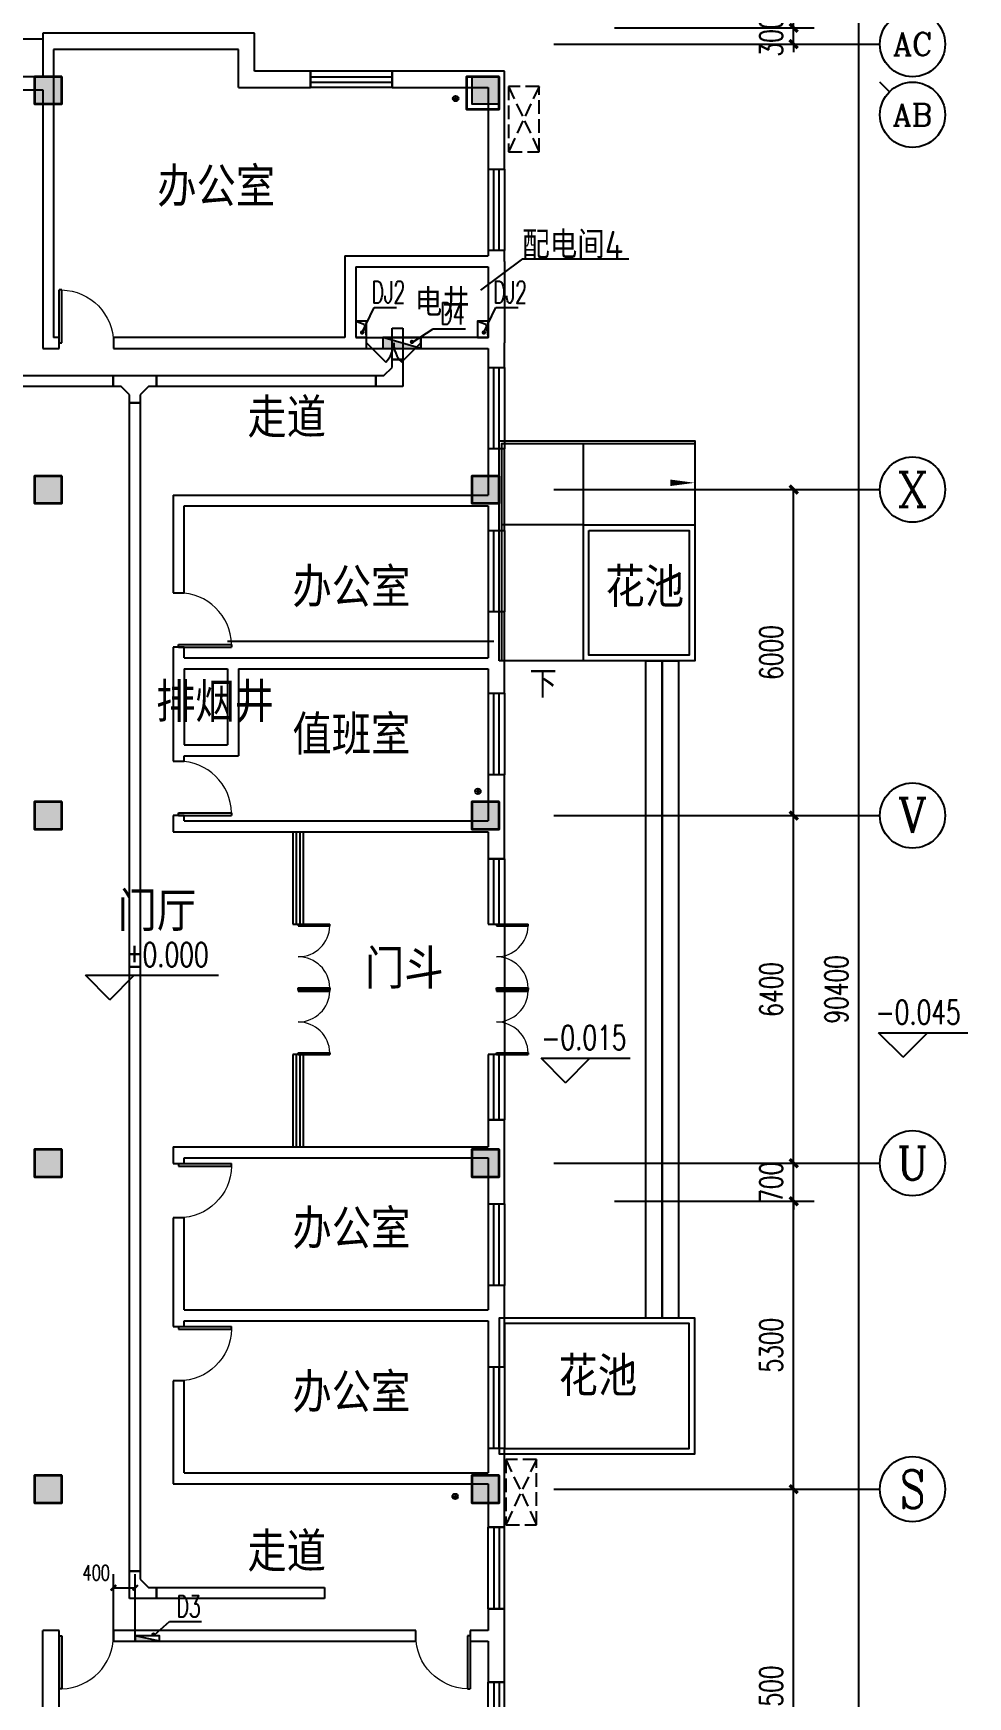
# Model space of a CAD drawing. Extents: x 0 to 302064749, y -59725395 to 1524223.
# Drawn here: x 218375726 to 220095781, y -6120391 to -3058307 of the extents above; entities that cross this region are included whole.
import ezdxf
from ezdxf.enums import TextEntityAlignment as Align

# ---------------------------------------------------------------- set-up
doc = ezdxf.new("R2010")
doc.units = 0
doc.header["$LTSCALE"] = 1000
doc.linetypes.add('DASH', pattern=[0.35, 0.25, -0.1])
for name, color, linetype in [('0-底图', 7, 'Continuous'), ('AXIS', 3, 'Continuous'), ('AXIS_TEXT', 7, 'Continuous'), ('CABLETRAY', 4, 'Continuous'), ('COLU', 7, 'Continuous'), ('COLU_HATCH', 251, 'Continuous'), ('CURTWALL', 4, 'Continuous'), ('DIM_ELEV', 3, 'Continuous'), ('DIM_SYMB', 3, 'Continuous'), ('DOOR_FIRE', 4, 'Continuous'), ('PUB_TEXT', 7, 'Continuous'), ('STAIR', 2, 'Continuous'), ('TEXT', 7, 'Continuous'), ('WALL', 2, 'Continuous'), ('WINDOW', 4, 'Continuous'), ('排水', 153, 'Continuous'), ('电洞建筑', 20, 'Continuous'), ('电洞结构', 31, 'Continuous'), ('看线', 30, 'Continuous'), ('空调外机', 211, 'Continuous')]:
    doc.layers.add(name, color=color, linetype=linetype)
doc.layers.add('砼柱', color=2, linetype='Continuous', lineweight=35)
doc.styles.add('_TCH_AXIS', font='COMPLEX', dxfattribs={"bigfont": 'GBCBIG'})
doc.styles.add('_TCH_DIM', font='SIMPLEX', dxfattribs={"width": 0.8, "height": 5, "bigfont": 'HZTXT'})
doc.styles.add('_TEL_DIM', font='simplex.shx', dxfattribs={"width": 0.8, "height": 3.5, "bigfont": 'gbcbig.shx'})
doc.styles.add('A_DIM_T3', font='simplex.shx', dxfattribs={"width": 0.7, "bigfont": 'gbcbig.shx'})
doc.styles.add('COMPLEX', font='COMPLEX')
doc.styles.get("Standard").update_dxf_attribs({"font": 'geniso.shx', "bigfont": 'hztxt.shx'})
doc.dimstyles.new('_TCH_ARCH&&100', dxfattribs={"dimtxt": 280, "dimasz": 100, "dimexe": 250, "dimexo": 300, "dimgap": 135, "dimtad": 1, "dimdec": 0, "dimzin": 0, "dimdsep": 46, "dimtxsty": 'A_DIM_T3', "dimblk": 'ARCHTICK', "dimcen": 0.09, "dimclrt": 7, "dimazin": 2, "dimtfac": 1, "dimtdec": 0, "dimtix": 1, "dimtmove": 2, "dimatfit": 3, "dimfxl": 150, "dimtolj": 1, "dimtzin": 0, "dimarcsym": 0})
doc.dimstyles.new('_TCH_ARCH&&150', dxfattribs={"dimtxt": 420, "dimasz": 150, "dimexe": 375, "dimexo": 450, "dimgap": 202.5, "dimtad": 1, "dimdec": 0, "dimzin": 0, "dimdsep": 46, "dimtxsty": 'A_DIM_T3', "dimblk": 'ARCHTICK', "dimcen": 0.09, "dimclrt": 7, "dimazin": 2, "dimtfac": 1, "dimtdec": 0, "dimtix": 1, "dimtmove": 2, "dimatfit": 3, "dimfxl": 150, "dimtolj": 1, "dimtzin": 0, "dimarcsym": 0})

# ---------------------------------------------------------------- blocks, each defined once
blk = doc.blocks.new('ng')
at = {"layer": '排水'}
for p, q in [((345991, 781358), (346091, 781358)), ((346041, 781408), (346041, 781308))]:
    blk.add_line(p, q, dxfattribs=at)
blk.add_circle((346041, 781358), 50, dxfattribs=at)
blk = doc.blocks.new('1111')
at = {"layer": 'COLU_HATCH'}
h = blk.add_hatch(color=256, dxfattribs=at)
h.dxf.hatch_style = 1
h.paths.add_polyline_path([(1201342, 1087691), (1201342, 1088191), (1200842, 1088191), (1200842, 1087691)])
h = blk.add_hatch(color=256, dxfattribs=at)
h.dxf.hatch_style = 1
h.paths.add_polyline_path([(1209392, 1087691), (1209392, 1088191), (1208892, 1088191), (1208892, 1087691)])
h = blk.add_hatch(color=256, dxfattribs=at)
h.dxf.hatch_style = 1
h.paths.add_polyline_path([(1201342, 1080341), (1201342, 1080841), (1200842, 1080841), (1200842, 1080341)])
h = blk.add_hatch(color=256, dxfattribs=at)
h.dxf.hatch_style = 1
h.paths.add_polyline_path([(1209392, 1080341), (1209392, 1080841), (1208892, 1080841), (1208892, 1080341)])
h = blk.add_hatch(color=256, dxfattribs=at)
h.dxf.hatch_style = 1
h.paths.add_polyline_path([(1201342, 1074341), (1201342, 1074841), (1200842, 1074841), (1200842, 1074341)])
h = blk.add_hatch(color=256, dxfattribs=at)
h.dxf.hatch_style = 1
h.paths.add_polyline_path([(1209392, 1074341), (1209392, 1074841), (1208892, 1074841), (1208892, 1074341)])
h = blk.add_hatch(color=256, dxfattribs=at)
h.dxf.hatch_style = 1
h.paths.add_polyline_path([(1201342, 1067941), (1201342, 1068441), (1200842, 1068441), (1200842, 1067941)])
h = blk.add_hatch(color=256, dxfattribs=at)
h.dxf.hatch_style = 1
h.paths.add_polyline_path([(1209392, 1067941), (1209392, 1068441), (1208892, 1068441), (1208892, 1067941)])
h = blk.add_hatch(color=256, dxfattribs=at)
h.dxf.hatch_style = 1
h.paths.add_polyline_path([(1201342, 1061941), (1201342, 1062441), (1200842, 1062441), (1200842, 1061941)])
h = blk.add_hatch(color=256, dxfattribs=at)
h.dxf.hatch_style = 1
h.paths.add_polyline_path([(1209392, 1061941), (1209392, 1062441), (1208892, 1062441), (1208892, 1061941)])
at = {"layer": 'COLU'}
for points in [[(1201342, 1087691), (1201342, 1088191), (1200842, 1088191), (1200842, 1087691)], [(1209392, 1087691), (1209392, 1088191), (1208892, 1088191), (1208892, 1087691)], [(1201342, 1080341), (1201342, 1080841), (1200842, 1080841), (1200842, 1080341)], [(1209392, 1080341), (1209392, 1080841), (1208892, 1080841), (1208892, 1080341)], [(1201342, 1074341), (1201342, 1074841), (1200842, 1074841), (1200842, 1074341)], [(1209392, 1074341), (1209392, 1074841), (1208892, 1074841), (1208892, 1074341)], [(1201342, 1067941), (1201342, 1068441), (1200842, 1068441), (1200842, 1067941)], [(1209392, 1067941), (1209392, 1068441), (1208892, 1068441), (1208892, 1067941)], [(1201342, 1061941), (1201342, 1062441), (1200842, 1062441), (1200842, 1061941)], [(1209392, 1061941), (1209392, 1062441), (1208892, 1062441), (1208892, 1061941)]]:
    blk.add_lwpolyline(points, close=True, dxfattribs=at)
blk = doc.blocks.new('rtyu')
at = {"layer": '砼柱', "lineweight": 35}
for points in [[(2923458, 703840), (2922958, 703840), (2922958, 703340), (2923458, 703340)], [(2923458, 703840), (2922958, 703840), (2922958, 703340), (2923458, 703340)], [(2931508, 703840), (2930908, 703840), (2930908, 703240), (2931508, 703240)], [(2931508, 703840), (2930908, 703840), (2930908, 703240), (2931508, 703240)], [(2923458, 696490), (2922958, 696490), (2922958, 695990), (2923458, 695990)], [(2923458, 696490), (2922958, 696490), (2922958, 695990), (2923458, 695990)], [(2931508, 696490), (2931008, 696490), (2931008, 695990), (2931508, 695990)], [(2931508, 696490), (2931008, 696490), (2931008, 695990), (2931508, 695990)], [(2923458, 690490), (2922958, 690490), (2922958, 689990), (2923458, 689990)], [(2923458, 690490), (2922958, 690490), (2922958, 689990), (2923458, 689990)], [(2931508, 690490), (2931008, 690490), (2931008, 689990), (2931508, 689990)], [(2931508, 690490), (2931008, 690490), (2931008, 689990), (2931508, 689990)], [(2923458, 684090), (2922958, 684090), (2922958, 683590), (2923458, 683590)], [(2923458, 684090), (2922958, 684090), (2922958, 683590), (2923458, 683590)], [(2931508, 684090), (2931008, 684090), (2931008, 683590), (2931508, 683590)], [(2931508, 684090), (2931008, 684090), (2931008, 683590), (2931508, 683590)], [(2923458, 678090), (2922958, 678090), (2922958, 677590), (2923458, 677590)], [(2923458, 678090), (2922958, 678090), (2922958, 677590), (2923458, 677590)], [(2931508, 678090), (2931008, 678090), (2931008, 677590), (2931508, 677590)], [(2931508, 678090), (2931008, 678090), (2931008, 677590), (2931508, 677590)]]:
    blk.add_lwpolyline(points, close=True, dxfattribs=at)
blk = doc.blocks.new('A$C6D717843')
at = {"layer": 'TEXT'}
blk.add_blockref('rtyu', (-2821208, -641940), dxfattribs=at)
blk = doc.blocks.new('_ArchTick')
at = {"color": 0, "linetype": 'ByBlock', "const_width": 0.4}
blk.add_lwpolyline([(-0.5, -0.5), (0.5, 0.5)], dxfattribs=at)
blk = doc.blocks.new('*D1036')
at = {"layer": 'AXIS', "color": 0, "lineweight": -2, "transparency": 16777216}
for p, q in [((1176154, -26150), (1179829, -26150)), ((1179454, -33650), (1179454, -26150)), ((1176154, -33650), (1179829, -33650))]:
    blk.add_line(p, q, dxfattribs=at)
at = {"layer": 'Defpoints', "color": 0, "transparency": 16777216}
for p in [(1175704, -26150), (1179454, -26150), (1175704, -33650)]:
    blk.add_point(p, dxfattribs=at)
at = {"layer": 'AXIS', "color": 0, "lineweight": -2, "transparency": 16777216, "xscale": 150, "yscale": 150, "zscale": 150}
for p, rotation in [((1179454, -26150), 90), ((1179454, -33650), 270)]:
    blk.add_blockref('_ArchTick', p, dxfattribs=dict(at, rotation=rotation))
at = {"layer": 'AXIS', "color": 7, "transparency": 16777216, "insert": (1179041, -29900), "char_height": 420, "attachment_point": 5, "rotation": 90, "style": 'A_DIM_T3'}
blk.add_mtext('\\A1;7500', dxfattribs=at)
blk = doc.blocks.new('*D1037')
at = {"layer": 'AXIS', "color": 0, "lineweight": -2, "transparency": 16777216}
for p, q in [((1176154, -20850), (1179829, -20850)), ((1179454, -26150), (1179454, -20850)), ((1176154, -26150), (1179829, -26150))]:
    blk.add_line(p, q, dxfattribs=at)
at = {"layer": 'Defpoints', "color": 0, "transparency": 16777216}
for p in [(1175704, -20850), (1179454, -20850), (1175704, -26150)]:
    blk.add_point(p, dxfattribs=at)
at = {"layer": 'AXIS', "color": 0, "lineweight": -2, "transparency": 16777216, "xscale": 150, "yscale": 150, "zscale": 150}
for p, rotation in [((1179454, -20850), 90), ((1179454, -26150), 270)]:
    blk.add_blockref('_ArchTick', p, dxfattribs=dict(at, rotation=rotation))
at = {"layer": 'AXIS', "color": 7, "transparency": 16777216, "insert": (1179041, -23500), "char_height": 420, "attachment_point": 5, "rotation": 90, "style": 'A_DIM_T3'}
blk.add_mtext('\\A1;5300', dxfattribs=at)
blk = doc.blocks.new('*D1038')
at = {"layer": 'AXIS', "color": 0, "lineweight": -2, "transparency": 16777216}
for p, q in [((1176154, -20150), (1179829, -20150)), ((1179454, -20150), (1179454, -20000)), ((1179454, -20850), (1179454, -20150)), ((1176154, -20850), (1179829, -20850)), ((1179454, -20850), (1179454, -21000))]:
    blk.add_line(p, q, dxfattribs=at)
at = {"layer": 'Defpoints', "color": 0, "transparency": 16777216}
for p in [(1175704, -20150), (1179454, -20150), (1175704, -20850)]:
    blk.add_point(p, dxfattribs=at)
at = {"layer": 'AXIS', "color": 0, "lineweight": -2, "transparency": 16777216, "xscale": 150, "yscale": 150, "zscale": 150}
for p, rotation in [((1179454, -20150), 270), ((1179454, -20850), 90)]:
    blk.add_blockref('_ArchTick', p, dxfattribs=dict(at, rotation=rotation))
at = {"layer": 'AXIS', "color": 7, "transparency": 16777216, "insert": (1179041, -20500), "char_height": 420, "attachment_point": 5, "rotation": 90, "style": 'A_DIM_T3'}
blk.add_mtext('\\A1;700', dxfattribs=at)
blk = doc.blocks.new('*D1039')
at = {"layer": 'AXIS', "color": 0, "lineweight": -2, "transparency": 16777216}
for p, q in [((1176154, -13750), (1179829, -13750)), ((1179454, -20150), (1179454, -13750)), ((1176154, -20150), (1179829, -20150))]:
    blk.add_line(p, q, dxfattribs=at)
at = {"layer": 'Defpoints', "color": 0, "transparency": 16777216}
for p in [(1175704, -13750), (1179454, -13750), (1175704, -20150)]:
    blk.add_point(p, dxfattribs=at)
at = {"layer": 'AXIS', "color": 0, "lineweight": -2, "transparency": 16777216, "xscale": 150, "yscale": 150, "zscale": 150}
for p, rotation in [((1179454, -13750), 90), ((1179454, -20150), 270)]:
    blk.add_blockref('_ArchTick', p, dxfattribs=dict(at, rotation=rotation))
at = {"layer": 'AXIS', "color": 7, "transparency": 16777216, "insert": (1179041, -16950), "char_height": 420, "attachment_point": 5, "rotation": 90, "style": 'A_DIM_T3'}
blk.add_mtext('\\A1;6400', dxfattribs=at)
blk = doc.blocks.new('*D1040')
at = {"layer": 'AXIS', "color": 0, "lineweight": -2, "transparency": 16777216}
for p, q in [((1176154, -7750), (1179829, -7750)), ((1179454, -13750), (1179454, -7750)), ((1176154, -13750), (1179829, -13750))]:
    blk.add_line(p, q, dxfattribs=at)
at = {"layer": 'Defpoints', "color": 0, "transparency": 16777216}
for p in [(1175704, -7750), (1179454, -7750), (1175704, -13750)]:
    blk.add_point(p, dxfattribs=at)
at = {"layer": 'AXIS', "color": 0, "lineweight": -2, "transparency": 16777216, "xscale": 150, "yscale": 150, "zscale": 150}
for p, rotation in [((1179454, -7750), 90), ((1179454, -13750), 270)]:
    blk.add_blockref('_ArchTick', p, dxfattribs=dict(at, rotation=rotation))
at = {"layer": 'AXIS', "color": 7, "transparency": 16777216, "insert": (1179041, -10750), "char_height": 420, "attachment_point": 5, "rotation": 90, "style": 'A_DIM_T3'}
blk.add_mtext('\\A1;6000', dxfattribs=at)
blk = doc.blocks.new('*D1041')
at = {"layer": 'AXIS', "color": 0, "lineweight": -2, "transparency": 16777216}
for p, q in [((1176154, 750), (1179829, 750)), ((1179454, 750), (1179454, 900)), ((1179454, 450), (1179454, 750)), ((1176154, 450), (1179829, 450)), ((1179454, 450), (1179454, 300))]:
    blk.add_line(p, q, dxfattribs=at)
at = {"layer": 'Defpoints', "color": 0, "transparency": 16777216}
for p in [(1175704, 750), (1179454, 750), (1175704, 450)]:
    blk.add_point(p, dxfattribs=at)
at = {"layer": 'AXIS', "color": 0, "lineweight": -2, "transparency": 16777216, "xscale": 150, "yscale": 150, "zscale": 150}
for p, rotation in [((1179454, 750), 270), ((1179454, 450), 90)]:
    blk.add_blockref('_ArchTick', p, dxfattribs=dict(at, rotation=rotation))
at = {"layer": 'AXIS', "color": 7, "transparency": 16777216, "insert": (1179041, 600), "char_height": 420, "attachment_point": 5, "rotation": 90, "style": 'A_DIM_T3'}
blk.add_mtext('\\A1;300', dxfattribs=at)
blk = doc.blocks.new('*D1042')
at = {"layer": 'AXIS', "color": 0, "lineweight": -2, "transparency": 16777216}
for p, q in [((1176154, 5550), (1179829, 5550)), ((1179454, 750), (1179454, 5550)), ((1176154, 750), (1179829, 750))]:
    blk.add_line(p, q, dxfattribs=at)
at = {"layer": 'Defpoints', "color": 0, "transparency": 16777216}
for p in [(1175704, 5550), (1179454, 5550), (1175704, 750)]:
    blk.add_point(p, dxfattribs=at)
at = {"layer": 'AXIS', "color": 0, "lineweight": -2, "transparency": 16777216, "xscale": 150, "yscale": 150, "zscale": 150}
for p, rotation in [((1179454, 5550), 90), ((1179454, 750), 270)]:
    blk.add_blockref('_ArchTick', p, dxfattribs=dict(at, rotation=rotation))
at = {"layer": 'AXIS', "color": 7, "transparency": 16777216, "insert": (1179041, 3150), "char_height": 420, "attachment_point": 5, "rotation": 90, "style": 'A_DIM_T3'}
blk.add_mtext('\\A1;4800', dxfattribs=at)
blk = doc.blocks.new('*D1049')
at = {"layer": 'AXIS', "color": 0, "lineweight": -2, "transparency": 16777216}
for p, q in [((1176154, 28250), (1181029, 28250)), ((1180654, -62150), (1180654, 28250)), ((1176154, -62150), (1181029, -62150))]:
    blk.add_line(p, q, dxfattribs=at)
at = {"layer": 'Defpoints', "color": 0, "transparency": 16777216}
for p in [(1175704, 28250), (1180654, 28250), (1175704, -62150)]:
    blk.add_point(p, dxfattribs=at)
at = {"layer": 'AXIS', "color": 0, "lineweight": -2, "transparency": 16777216, "xscale": 150, "yscale": 150, "zscale": 150}
for p, rotation in [((1180654, 28250), 90), ((1180654, -62150), 270)]:
    blk.add_blockref('_ArchTick', p, dxfattribs=dict(at, rotation=rotation))
at = {"layer": 'AXIS', "color": 7, "transparency": 16777216, "insert": (1180241, -16950), "char_height": 420, "attachment_point": 5, "rotation": 90, "style": 'A_DIM_T3'}
blk.add_mtext('\\A1;90400', dxfattribs=at)
blk = doc.blocks.new('$WINLIB2D$00000001')
at = {"color": 0}
for points in [[(-0.5, 0.5), (-0.5, -0.5)], [(-0.5, 0.5), (0.5, 0.5)], [(0.5, -0.5), (0.5, 0.5)], [(0.5, 0.167), (-0.5, 0.167)], [(0.5, -0.167), (-0.5, -0.167)], [(-0.5, -0.5), (0.5, -0.5)]]:
    blk.add_lwpolyline(points, dxfattribs=at)
blk = doc.blocks.new('$DorLib2D$00000001')
for p, q in [((0.45, 0.975), (0.5, 0.975)), ((0.45, 0), (0.45, 0.975)), ((0.5, 0), (0.5, 0.975)), ((0.5, 0), (0.45, 0))]:
    blk.add_line(p, q)
at = {"lineweight": 13}
blk.add_arc((0.475, 0), 0.975, 91.4693, 180, dxfattribs=at)
blk = doc.blocks.new('$DorLib2D$00000002')
for p, q in [((-0.5, 0), (-0.5, 0.4875)), ((-0.475, 0.4875), (-0.5, 0.4875)), ((-0.475, 0), (-0.475, 0.4875)), ((0.475, 0), (0.475, 0.4875)), ((0.475, 0.4875), (0.5, 0.4875)), ((0.5, 0), (0.5, 0.4875)), ((-0.5, 0), (-0.475, 0)), ((0.5, 0), (0.475, 0))]:
    blk.add_line(p, q)
at = {"lineweight": 13}
for centre, start, end in [((-0.4875, 0), 0, 88.53072), ((0.4875, 0), 91.46928, 180)]:
    blk.add_arc(centre, 0.4875, start, end, dxfattribs=at)
blk = doc.blocks.new('_AXISO')
blk.add_circle((0, 0), 0.5)
at = {"layer": 'AXIS_TEXT', "style": 'COMPLEX', "width": 1.041667}
blk.add_attdef('A', text='', height=0.56, dxfattribs=at).set_placement((-0.25, -0.28), (0.25, -0.28), align=Align.FIT)
blk = doc.blocks.new('$DorLib2D$00000116')
at = {"color": 0}
for p, q in [((-0.5, 0), (-0.146, 0.354)), ((0.5, 0), (0.146, 0.354))]:
    blk.add_line(p, q, dxfattribs=at)
for centre, start, end in [((-0.5, 0), 0, 45), ((0.5, 0), 135, 180)]:
    blk.add_arc(centre, 0.5, start, end, dxfattribs=at)
blk = doc.blocks.new('*D1110')
at = {"layer": 'Defpoints', "color": 0, "transparency": 16777216}
for p in [(2164730, -58746), (2164330, -60032), (2164730, -60032)]:
    blk.add_point(p, dxfattribs=at)
at = {"layer": '电洞建筑', "color": 0, "lineweight": -2, "transparency": 16777216}
for p, q in [((2164330, -59732), (2164330, -58496)), ((2164330, -58746), (2164730, -58746)), ((2164730, -59732), (2164730, -58496))]:
    blk.add_line(p, q, dxfattribs=at)
at = {"layer": '电洞建筑', "color": 0, "lineweight": -2, "transparency": 16777216, "xscale": 100, "yscale": 100, "zscale": 100, "rotation": 180}
blk.add_blockref('_ArchTick', (2164330, -58746), dxfattribs=at)
at = {"layer": '电洞建筑', "color": 0, "lineweight": -2, "transparency": 16777216, "xscale": 100, "yscale": 100, "zscale": 100}
blk.add_blockref('_ArchTick', (2164730, -58746), dxfattribs=at)
at = {"layer": '电洞建筑', "color": 7, "transparency": 16777216, "insert": (2164014, -58471), "char_height": 280, "attachment_point": 5, "style": 'A_DIM_T3'}
blk.add_mtext('\\A1;400', dxfattribs=at)
blk = doc.blocks.new('gfhjghj')
blk.add_line((1173932.7, -10544.2), (1169032.7, -10544.2))
at = {"layer": '0-底图'}
for q in [(1173688.6, -4076.9), (1176422.3, -3502.6)]:
    blk.add_line((1174464.4, -3502.6), q, dxfattribs=at)
at = {"layer": 'AXIS'}
for p, q in [((1175042.5, 450.1), (1181042.5, 450.1)), ((1181218.2, -425.7), (1181042.5, -249.9)), ((1175042.5, -7749.9), (1181042.5, -7749.9)), ((1175042.5, -13749.9), (1181042.5, -13749.9)), ((1175042.5, -20149.9), (1181042.5, -20149.9)), ((1175042.5, -26149.9), (1181042.5, -26149.9))]:
    blk.add_line(p, q, dxfattribs=at)
at = {"layer": 'CURTWALL'}
for p, q in [((1170232.7, -14049.9), (1170232.7, -15749.9)), ((1170299.4, -14049.9), (1170299.4, -15749.9)), ((1170366.1, -14049.9), (1170366.1, -15749.9)), ((1170432.7, -15749.9), (1170432.7, -14049.9)), ((1170232.7, -15749.9), (1170432.7, -15749.9)), ((1170432.7, -18149.9), (1170232.7, -18149.9)), ((1170232.7, -18149.9), (1170232.7, -19849.9)), ((1170299.4, -18149.9), (1170299.4, -19849.9)), ((1170366.1, -18149.9), (1170366.1, -19849.9)), ((1170432.7, -19849.9), (1170432.7, -18149.9))]:
    blk.add_line(p, q, dxfattribs=at)
at = {"layer": 'DIM_ELEV'}
for p, q in [((1166867, -17141.3), (1166417, -16691.3)), ((1166417, -16691.3), (1168868, -16691.3)), ((1166867, -17141.3), (1167317, -16691.3)), ((1181468.1, -18200.8), (1181018.1, -17750.8)), ((1181018.1, -17750.8), (1182658.3, -17750.8)), ((1181468.1, -18200.8), (1181918.1, -17750.8)), ((1175254.8, -18668.5), (1174804.8, -18218.5)), ((1174804.8, -18218.5), (1176444.9, -18218.5)), ((1175254.8, -18668.5), (1175704.8, -18218.5))]:
    blk.add_line(p, q, dxfattribs=at)
at = {"layer": 'DIM_SYMB'}
blk.add_lwpolyline([(1174732.6, -10899.9, 0, 0, 0), (1174732.6, -7624.9, 0, 0, 0), (1177632.7, -7624.9, 0, 120, 0), (1177182.7, -7624.9, 0, 0, 0)], format="xyseb", dxfattribs=at)
at = {"layer": 'DOOR_FIRE'}
for p, q in [((1171592.7, -4949.9), (1172592.7, -4949.9)), ((1171592.7, -5149.9), (1172592.7, -5149.9))]:
    blk.add_line(p, q, dxfattribs=at)
at = {"layer": 'STAIR'}
blk.add_line((1177632.7, -10899.9), (1174032.7, -10899.9), dxfattribs=at)
for points in [[(1174032.7, -10899.9), (1174032.7, -6849.9), (1177632.7, -6849.9), (1177632.7, -8399.9)], [(1174082.7, -10899.9), (1174082.7, -6899.9), (1177632.7, -6899.9)], [(1175582.7, -8399.9), (1175582.7, -6899.9)], [(1175582.7, -8399.9), (1174082.7, -8399.9)], [(1175582.7, -10899.9), (1175582.7, -8399.9), (1177632.7, -8399.9), (1177632.7, -10899.9)], [(1174032.7, -22999.9), (1174032.7, -25499.9), (1177632.7, -25499.9), (1177632.7, -22999.9)]]:
    blk.add_lwpolyline(points, dxfattribs=at)
for points in [[(1175582.7, -8399.9), (1177632.7, -8399.9), (1177632.7, -10899.9), (1175582.7, -10899.9)], [(1175682.7, -8499.9), (1177532.7, -8499.9), (1177532.7, -10799.9), (1175682.7, -10799.9)], [(1176732.7, -10899.9), (1177032.7, -10899.9), (1177032.7, -22999.9), (1176732.7, -22999.9)], [(1177032.7, -10899.9), (1177332.7, -10899.9), (1177332.7, -22999.9), (1177032.7, -22999.9)], [(1174032.7, -25499.9), (1177632.7, -25499.9), (1177632.7, -22999.9), (1174032.7, -22999.9)], [(1174132.7, -25399.9), (1177532.7, -25399.9), (1177532.7, -23099.9), (1174132.7, -23099.9)]]:
    blk.add_lwpolyline(points, close=True, dxfattribs=at)
at = {"layer": 'WALL'}
for p, q in [((1169532.7, 650.1), (1165632.7, 650.1)), ((1165632.7, 650.1), (1165632.7, -149.9)), ((1169532.7, -49.9), (1169532.7, 650.1)), ((1169232.7, 350.1), (1165832.7, 350.1)), ((1165832.7, 350.1), (1165832.7, -249.9)), ((1169232.7, -349.9), (1169232.7, 350.1)), ((1165632.7, -149.9), (1164682.5, -149.9)), ((1165832.7, -249.9), (1165832.7, -4949.9)), ((1170562.7, -49.9), (1169532.7, -49.9)), ((1170562.7, -349.9), (1170562.7, -49.9)), ((1174132.7, -49.9), (1172062.7, -49.9)), ((1172062.7, -49.9), (1172062.7, -349.9)), ((1174132.7, -1850.4), (1174132.7, -49.9)), ((1164682.5, -389.9), (1165632.7, -389.9)), ((1165632.7, -389.9), (1165632.7, -5149.9)), ((1169232.7, -349.9), (1170562.7, -349.9)), ((1172062.7, -349.9), (1173832.7, -349.9)), ((1173832.7, -349.9), (1173832.7, -1850.4)), ((1173832.7, -1850.4), (1174132.7, -1850.4)), ((1174132.7, -3350.4), (1173832.7, -3350.4)), ((1173832.7, -3350.4), (1173832.7, -3449.9)), ((1174132.7, -3549.9), (1174132.7, -3350.4)), ((1171192.7, -3449.9), (1171192.7, -4949.9)), ((1171192.7, -3449.9), (1173832.7, -3449.9)), ((1171392.7, -3649.9), (1171392.7, -4949.9)), ((1171392.7, -3649.9), (1173832.7, -3649.9)), ((1173832.7, -3649.9), (1173832.7, -4949.9)), ((1174132.7, -3549.9), (1174132.7, -5049.9)), ((1165632.7, -5149.9), (1165932.7, -5149.9)), ((1165932.7, -4949.9), (1165832.7, -4949.9)), ((1165932.7, -5149.9), (1165932.7, -4949.9)), ((1171192.7, -4949.9), (1166932.7, -4949.9)), ((1166932.7, -4949.9), (1166932.7, -5149.9)), ((1166932.7, -5149.9), (1171292.7, -5149.9)), ((1171292.7, -5149.9), (1171592.7, -5149.9)), ((1171592.7, -4949.9), (1171392.7, -4949.9)), ((1171592.7, -5149.9), (1171592.7, -4949.9)), ((1173832.7, -4949.9), (1172592.7, -4949.9)), ((1172592.7, -4949.9), (1172592.7, -5149.9)), ((1172592.7, -5149.9), (1173832.7, -5149.9)), ((1173832.7, -5149.9), (1173832.7, -5500.4)), ((1174132.7, -5500.4), (1174132.7, -5049.9)), ((1173832.7, -5500.4), (1174132.7, -5500.4)), ((1174132.7, -7000.4), (1173832.7, -7000.4)), ((1173832.7, -7000.4), (1173832.7, -7849.9)), ((1174132.7, -7949.9), (1174132.7, -7000.4)), ((1168032.7, -7849.9), (1173832.7, -7849.9)), ((1168032.7, -7849.9), (1168032.7, -9649.9)), ((1174132.7, -8499.9), (1174132.7, -7949.9)), ((1168232.7, -8049.9), (1173832.7, -8049.9)), ((1168232.7, -9649.9), (1168232.7, -8049.9)), ((1173832.7, -8049.9), (1173832.7, -8499.9)), ((1173832.7, -8499.9), (1174132.7, -8499.9)), ((1168032.7, -9649.9), (1168232.7, -9649.9)), ((1174132.7, -9999.9), (1173832.7, -9999.9)), ((1173832.7, -9999.9), (1173832.7, -10849.9)), ((1174132.7, -10949.9), (1174132.7, -9999.9)), ((1168232.7, -10649.9), (1168032.7, -10649.9)), ((1168032.7, -10649.9), (1168032.7, -10949.9)), ((1168232.7, -10849.9), (1168232.7, -10649.9)), ((1168032.7, -10949.9), (1168032.7, -12549.9)), ((1168232.7, -10849.9), (1169132.7, -10849.9)), ((1169132.7, -10849.9), (1173832.7, -10849.9)), ((1174132.7, -11499.9), (1174132.7, -10949.9)), ((1168232.7, -11049.9), (1169032.7, -11049.9)), ((1168232.7, -11049.9), (1168232.7, -12449.9)), ((1169032.7, -11049.9), (1169032.7, -12449.9)), ((1169232.7, -11049.9), (1169232.7, -12649.9)), ((1169232.7, -11049.9), (1173832.7, -11049.9)), ((1173832.7, -11049.9), (1173832.7, -11499.9)), ((1173832.7, -11499.9), (1174132.7, -11499.9)), ((1168032.7, -12549.9), (1168032.7, -12749.9)), ((1168232.7, -12449.9), (1169032.7, -12449.9)), ((1168032.7, -12749.9), (1168232.7, -12749.9)), ((1168232.7, -12649.9), (1169232.7, -12649.9)), ((1168232.7, -12749.9), (1168232.7, -12649.9)), ((1174132.7, -12999.9), (1173832.7, -12999.9)), ((1173832.7, -12999.9), (1173832.7, -13849.9)), ((1174132.7, -13949.9), (1174132.7, -12999.9)), ((1168232.7, -13749.9), (1168032.7, -13749.9)), ((1168032.7, -13749.9), (1168032.7, -14049.9)), ((1168232.7, -13849.9), (1168232.7, -13749.9)), ((1168032.7, -14049.9), (1170332.7, -14049.9)), ((1168232.7, -13849.9), (1170332.7, -13849.9)), ((1170332.7, -13849.9), (1173832.7, -13849.9)), ((1170332.7, -14049.9), (1173832.7, -14049.9)), ((1173832.7, -14049.9), (1173832.7, -14549.9)), ((1174132.7, -14549.9), (1174132.7, -13949.9)), ((1173832.7, -14549.9), (1174132.7, -14549.9)), ((1174132.7, -19349.9), (1173832.7, -19349.9)), ((1173832.7, -19349.9), (1173832.7, -19849.9)), ((1174132.7, -19949.9), (1174132.7, -19349.9)), ((1168032.7, -19849.9), (1170332.7, -19849.9)), ((1168032.7, -19849.9), (1168032.7, -20156.9)), ((1170332.7, -19849.9), (1173832.7, -19849.9)), ((1168032.7, -20156.9), (1168232.7, -20156.9)), ((1168232.7, -20049.9), (1170332.7, -20049.9)), ((1168232.7, -20156.9), (1168232.7, -20049.9)), ((1170332.7, -20049.9), (1173832.7, -20049.9)), ((1173832.7, -20049.9), (1173832.7, -20899.9)), ((1174132.7, -20899.9), (1174132.7, -19949.9)), ((1173832.7, -20899.9), (1174132.7, -20899.9)), ((1168232.7, -21156.9), (1168032.7, -21156.9)), ((1168032.7, -21156.9), (1168032.7, -22949.9)), ((1168232.7, -22849.9), (1168232.7, -21156.9)), ((1174132.7, -22399.9), (1173832.7, -22399.9)), ((1173832.7, -22399.9), (1173832.7, -22849.9)), ((1174132.7, -22949.9), (1174132.7, -22399.9)), ((1168032.7, -22949.9), (1168032.7, -23156.9)), ((1168232.7, -22849.9), (1173832.7, -22849.9)), ((1174132.7, -23899.9), (1174132.7, -22949.9)), ((1168032.7, -23156.9), (1168232.7, -23156.9)), ((1168232.7, -23049.9), (1173832.7, -23049.9)), ((1168232.7, -23156.9), (1168232.7, -23049.9)), ((1173832.7, -23049.9), (1173832.7, -23899.9)), ((1168232.7, -24156.9), (1168032.7, -24156.9)), ((1168032.7, -24156.9), (1168032.7, -26049.9)), ((1168232.7, -25849.9), (1168232.7, -24156.9)), ((1173832.7, -23899.9), (1174132.7, -23899.9)), ((1174132.7, -25399.9), (1173832.7, -25399.9)), ((1173832.7, -25399.9), (1173832.7, -25849.9)), ((1174132.7, -25949.9), (1174132.7, -25399.9)), ((1168232.7, -25849.9), (1173832.7, -25849.9)), ((1174132.7, -26849.9), (1174132.7, -25949.9)), ((1168032.7, -26049.9), (1173832.7, -26049.9)), ((1173832.7, -26049.9), (1173832.7, -26849.9)), ((1173832.7, -26849.9), (1174132.7, -26849.9)), ((1174132.7, -28349.9), (1173832.7, -28349.9)), ((1173832.7, -28349.9), (1173832.7, -28749.9)), ((1174132.7, -28849.9), (1174132.7, -28349.9)), ((1165932.7, -28749.9), (1165632.7, -28749.9)), ((1165632.7, -33449.9), (1165632.7, -28749.9)), ((1165932.7, -28949.9), (1165932.7, -28749.9)), ((1172498.4, -28749.9), (1166932.7, -28749.9)), ((1166932.7, -28749.9), (1166932.7, -28949.9)), ((1172498.4, -28949.9), (1172498.4, -28749.9)), ((1173832.7, -28749.9), (1173498.4, -28749.9)), ((1173498.4, -28749.9), (1173498.4, -28949.9)), ((1165932.7, -33649.9), (1165932.7, -28949.9)), ((1166932.7, -28949.9), (1172498.4, -28949.9)), ((1173498.4, -28949.9), (1173832.7, -28949.9)), ((1173832.7, -28949.9), (1173832.7, -29699.9)), ((1174132.7, -29699.9), (1174132.7, -28849.9)), ((1173832.7, -29699.9), (1174132.7, -29699.9))]:
    blk.add_line(p, q, dxfattribs=at)
at = {"layer": 'WINDOW'}
for p, q in [((1174132.7, -15749.9), (1174132.7, -16949.9)), ((1174132.7, -16949.9), (1174132.7, -18149.9))]:
    blk.add_line(p, q, dxfattribs=at)
at = {"layer": '看线'}
blk.add_line((1162232.7, 550.1), (1165632.7, 550.1), dxfattribs=at)
at = {"layer": '空调外机', "linetype": 'DASH'}
for p, q in [((1174205.4, -330.6), (1174767.9, -1530.6)), ((1174767.9, -330.6), (1174205.4, -1530.6)), ((1174156.8, -25604.4), (1174719.3, -26804.4)), ((1174719.3, -25604.4), (1174156.8, -26804.4))]:
    blk.add_line(p, q, dxfattribs=at)
for points in [[(1174205.4, -330.6), (1174205.4, -1530.6), (1174767.9, -1530.6), (1174767.9, -330.6)], [(1174156.8, -25604.4), (1174156.8, -26804.4), (1174719.3, -26804.4), (1174719.3, -25604.4)]]:
    blk.add_lwpolyline(points, close=True, dxfattribs=at)
for name, p in [('A$C6D717843', (1063732.7, -62049.9)), ('1111', (-35359.3, -1088341))]:
    blk.add_blockref(name, p)
at = {"layer": 'AXIS'}
ref = blk.add_blockref('_AXISO', (1181642.5, 450.1), dxfattribs=dict(at, xscale=1200, yscale=1200, zscale=1200))
ref.add_attrib('A', 'AC', dxfattribs={"layer": 'AXIS_TEXT', "height": 423.25, "style": '_TCH_AXIS'}).set_placement((1181279.7, 238.4), (1182005.3, 238.4), align=Align.FIT)
ref = blk.add_blockref('_AXISO', (1181642.5, -849.9), dxfattribs=dict(at, xscale=1200, yscale=1200, zscale=1200))
ref.add_attrib('A', 'AB', dxfattribs={"layer": 'AXIS_TEXT', "height": 406.3, "style": '_TCH_AXIS'}).set_placement((1181274.9, -1053.1), (1182010.1, -1053.1), align=Align.FIT)
ref = blk.add_blockref('_AXISO', (1181642.5, -7749.9), dxfattribs=dict(at, xscale=1200, yscale=1200, zscale=1200))
ref.add_attrib('A', 'X', dxfattribs={"layer": 'AXIS_TEXT', "height": 637.8, "style": '_TCH_AXIS'}).set_placement((1181369.2, -8068.8), (1181915.8, -8068.8), align=Align.FIT)
ref = blk.add_blockref('_AXISO', (1181642.5, -13749.9), dxfattribs=dict(at, xscale=1200, yscale=1200, zscale=1200))
ref.add_attrib('A', 'V', dxfattribs={"layer": 'AXIS_TEXT', "height": 637.8, "style": '_TCH_AXIS'}).set_placement((1181369.2, -14068.8), (1181915.8, -14068.8), align=Align.FIT)
ref = blk.add_blockref('_AXISO', (1181642.5, -20149.9), dxfattribs=dict(at, xscale=1200, yscale=1200, zscale=1200))
ref.add_attrib('A', 'U', dxfattribs={"layer": 'AXIS_TEXT', "height": 608.3, "style": '_TCH_AXIS'}).set_placement((1181352.8, -20454.1), (1181932.1, -20454.1), align=Align.FIT)
ref = blk.add_blockref('_AXISO', (1181642.5, -26149.9), dxfattribs=dict(at, xscale=1200, yscale=1200, zscale=1200))
ref.add_attrib('A', 'S', dxfattribs={"layer": 'AXIS_TEXT', "height": 698.9, "style": '_TCH_AXIS'}).set_placement((1181409.5, -26499.4), (1181875.5, -26499.4), align=Align.FIT)
at = {"layer": 'DOOR_FIRE', "xscale": 1000, "yscale": 1000, "zscale": 200, "rotation": 179.9999999778067}
blk.add_blockref('$DorLib2D$00000116', (1172092.7, -5049.9), dxfattribs=at)
at = {"layer": 'WINDOW'}
for name, p, xscale, yscale, zscale, rotation in [('$WINLIB2D$00000001', (1171312.7, -199.9), 1500, 300, 300, 180), ('$WINLIB2D$00000001', (1173982.7, -2600.4), -1500, 300, 300, 90), ('$DorLib2D$00000001', (1166432.7, -5049.9), -1000, 1000, 200, 359.9999999785332), ('$WINLIB2D$00000001', (1173982.7, -6250.4), -1500, 300, 300, 90), ('$WINLIB2D$00000001', (1173982.7, -9249.9), -1500, 300, 300, 90), ('$DorLib2D$00000001', (1168132.7, -10149.9), 1000, 1000, 200, 270), ('$WINLIB2D$00000001', (1173982.7, -12249.9), -1500, 300, 300, 90), ('$DorLib2D$00000001', (1168132.7, -13249.9), 1000, 1000, 200, 270), ('$WINLIB2D$00000001', (1173982.7, -15149.9), 1200, 300, 300, 270), ('$DorLib2D$00000002', (1170332.7, -16349.9), 1200, 1200, 200, 270), ('$DorLib2D$00000002', (1173982.7, -16349.9), 1200, 1200, 300, 270), ('$DorLib2D$00000002', (1170332.7, -17549.9), 1200, 1200, 200, 270), ('$DorLib2D$00000002', (1173982.7, -17549.9), 1200, 1200, 300, 270), ('$WINLIB2D$00000001', (1173982.7, -18749.9), 1200, 300, 300, 270), ('$DorLib2D$00000001', (1168132.7, -20656.9), -1000, 1000, 200, 270), ('$WINLIB2D$00000001', (1173982.7, -21649.9), -1500, 300, 300, 90), ('$DorLib2D$00000001', (1168132.7, -23656.9), -1000, 1000, 200, 270), ('$WINLIB2D$00000001', (1173982.7, -24649.9), -1500, 300, 300, 90), ('$WINLIB2D$00000001', (1173982.7, -27599.9), 1500, 300, 300, 90), ('$DorLib2D$00000001', (1166432.7, -28849.9), 1000, 1000, 200, 180.0000000217006), ('$DorLib2D$00000001', (1172998.4, -28849.9), -1000, 1000, 200, 180.0000000217006), ('$WINLIB2D$00000001', (1173982.7, -30449.9), 1500, 300, 300, 90)]:
    blk.add_blockref(name, p, dxfattribs=dict(at, xscale=xscale, yscale=yscale, zscale=zscale, rotation=rotation))
at = {"layer": '排水'}
for p in [(827191.3, -781909.8), (827601.2, -794661.5), (827182.4, -807642.3)]:
    blk.add_blockref('ng', p, dxfattribs=at)
at = {"layer": 'PUB_TEXT'}
for s, height, p in [('办公室', 723.4, (1167739.5, -2539.6)), ('配电间4', 506.38, (1174458.2, -3496.7)), ('电井', 506.38, (1172478.8, -4559.9)), ('走道', 723.4, (1169398.8, -6792.9)), ('办公室', 723.4, (1170228.9, -9913.9)), ('花池', 723.4, (1175989.8, -9914.7)), ('排烟井', 723.4, (1167718.3, -12027.8)), ('值班室', 723.4, (1170228.9, -12627.8)), ('门厅', 723.4, (1167009.5, -15876.7)), ('门斗', 723.4, (1171563.2, -16936.1)), ('办公室', 723.4, (1170228.9, -21723.3)), ('花池', 723.4, (1175126.6, -24435.2)), ('办公室', 723.4, (1170228.9, -24736)), ('走道', 723.4, (1169398.8, -27667.5))]:
    blk.add_text(s, height=height, dxfattribs=at).set_placement(p)
at = {"layer": 'PUB_TEXT', "style": '_TCH_DIM'}
blk.add_text('下', height=506.4, dxfattribs=at).set_placement((1174590.2, -11582.4))
at = {"layer": 'PUB_TEXT', "style": '_TCH_DIM', "width": 0.705882}
for s, p in [('%%P0.000', (1167173, -16533.8)), ('-0.045', (1180963.3, -17593.3)), ('-0.015', (1174809.9, -18061))]:
    blk.add_text(s, height=446.25, dxfattribs=at).set_placement(p)
at = {"layer": 'AXIS'}
for p1, p2, distance, picture, middle in [((1175703.7, -62149.9), (1175703.7, 28250.1), -4950, '*D1049', (1180241.2, -16949.9)), ((1175703.7, 750.1), (1175703.7, 5550.1), -3750, '*D1042', (1179041.2, 3150.1)), ((1175703.7, 450.1), (1175703.7, 750.1), -3750, '*D1041', (1179041.2, 600.1)), ((1175703.7, -13749.9), (1175703.7, -7749.9), -3750, '*D1040', (1179041.2, -10749.9)), ((1175703.7, -20149.9), (1175703.7, -13749.9), -3750, '*D1039', (1179041.2, -16949.9)), ((1175703.7, -20849.9), (1175703.7, -20149.9), -3750, '*D1038', (1179041.2, -20499.9)), ((1175703.7, -26149.9), (1175703.7, -20849.9), -3750, '*D1037', (1179041.2, -23499.9)), ((1175703.7, -33649.9), (1175703.7, -26149.9), -3750, '*D1036', (1179041.2, -29899.9))]:
    dim = blk.add_aligned_dim(p1=p1, p2=p2, distance=distance, dimstyle='_TCH_ARCH&&150', dxfattribs=at)
    dim.commit()
    dim.dimension.update_dxf_attribs({"geometry": picture, "text_midpoint": middle})
blk = doc.blocks.new('1#教学楼-电提建筑结构')
at = {"layer": '电洞建筑', "ltscale": 2000}
h = blk.add_hatch(color=256, dxfattribs=at)
h.dxf.hatch_style = 1
h.paths.add_polyline_path([(2169989.5, -35931.9), (2169289.5, -35731.4), (2169289.5, -35931.9)])
h = blk.add_hatch(color=256, dxfattribs=at)
h.dxf.hatch_style = 1
h.paths.add_polyline_path([(2165179.5, -59731.9), (2164729.6, -59631.9), (2164729.5, -59731.9)])
at = {"layer": 'CABLETRAY'}
for p, q in [((2169459.3, -35562.8), (2169659.3, -35562.8)), ((2169459.3, -36134.6), (2169459.3, -35562.8)), ((2169659.3, -35562.8), (2169659.3, -36134.6)), ((2155118.4, -36434.6), (2164324.3, -36434.6)), ((2164324.3, -36434.6), (2164324.3, -36634.6)), ((2164324.3, -36434.6), (2165124.3, -36434.6)), ((2164324.3, -36634.6), (2164324.3, -36434.6)), ((2165124.3, -36434.6), (2165124.3, -36634.6)), ((2165124.3, -36634.6), (2165124.3, -36434.6)), ((2165124.3, -36434.6), (2169159.3, -36434.6)), ((2169159.3, -36434.6), (2169159.3, -36634.6)), ((2169159.3, -36634.6), (2169159.3, -36434.6)), ((2169159.3, -36434.6), (2169309.3, -36434.6)), ((2169309.3, -36434.6), (2169459.3, -36284.6)), ((2169659.3, -36134.6), (2169459.3, -36134.6)), ((2169459.3, -36284.6), (2169459.3, -36134.6)), ((2169459.3, -36134.6), (2169659.3, -36134.6)), ((2169659.3, -36134.6), (2169659.3, -36634.6)), ((2164324.3, -36634.6), (2155118.4, -36634.6)), ((2164474.3, -36634.6), (2164324.3, -36634.6)), ((2164624.3, -36784.6), (2164474.3, -36634.6)), ((2164974.3, -36634.6), (2164824.3, -36784.6)), ((2165124.3, -36634.6), (2164974.3, -36634.6)), ((2169159.3, -36634.6), (2165124.3, -36634.6)), ((2169659.3, -36634.6), (2169159.3, -36634.6)), ((2164624.3, -36934.6), (2164624.3, -36784.6)), ((2164624.3, -58441.6), (2164624.3, -36934.6)), ((2164624.3, -36934.6), (2164824.3, -36934.6)), ((2164824.3, -36934.6), (2164624.3, -36934.6)), ((2164824.3, -36784.6), (2164824.3, -36934.6)), ((2164824.3, -36934.6), (2164824.3, -58441.6)), ((2164824.3, -58441.6), (2164624.3, -58441.6)), ((2164624.3, -58941.6), (2164624.3, -58441.6)), ((2164624.3, -58441.6), (2164824.3, -58441.6)), ((2164824.3, -58441.6), (2164824.3, -58591.6)), ((2164824.3, -58591.6), (2164974.3, -58741.6)), ((2164974.3, -58741.6), (2165124.3, -58741.6)), ((2165124.3, -58941.6), (2165124.3, -58741.6)), ((2165124.3, -58741.6), (2168217.4, -58741.6)), ((2165124.3, -58741.6), (2165124.3, -58941.6)), ((2168217.4, -58741.6), (2168217.4, -58941.6)), ((2165124.3, -58941.6), (2164624.3, -58941.6)), ((2168217.4, -58941.6), (2165124.3, -58941.6))]:
    blk.add_line(p, q, dxfattribs=at)
at = {"layer": '电洞建筑', "ltscale": 2000}
for p, q in [((2169989.5, -35931.9), (2169289.5, -35731.4)), ((2165179.5, -59731.9), (2164729.6, -59631.9))]:
    blk.add_line(p, q, dxfattribs=at)
at = {"layer": '电洞建筑'}
for p, q in [((2169845.1, -35814), (2170218.4, -35570.1)), ((2165085.3, -59614), (2165361.3, -59370.1))]:
    blk.add_line(p, q, dxfattribs=at)
at = {"layer": '电洞建筑', "linetype": 'ByBlock'}
for p, q in [((2170218.4, -35570.1), (2170808.9, -35570.1)), ((2165361.3, -59370.1), (2165951.8, -59370.1))]:
    blk.add_line(p, q, dxfattribs=at)
at = {"layer": '电洞建筑', "ltscale": 2000}
for points in [[(2169989.5, -35931.9), (2169989.5, -35731.4), (2169289.5, -35731.4), (2169289.5, -35931.9)], [(2165179.5, -59731.9), (2165179.5, -59631.9), (2164729.6, -59631.9), (2164729.5, -59731.9)]]:
    blk.add_lwpolyline(points, close=True, dxfattribs=at)
at = {"layer": '电洞建筑', "linetype": 'ByBlock', "const_width": 40}
for points in [[(2169838.6, -35828.8, 1), (2169811.7, -35799.2, 1)], [(2165079.1, -59624.9, 1), (2165052.2, -59595.3, 1)]]:
    blk.add_lwpolyline(points, format="xyb", close=True, dxfattribs=at)
at = {"layer": '电洞结构'}
for p, q in [((2168907.5, -35639.9), (2169128.7, -35177.5)), ((2171147.5, -35639.9), (2171368.7, -35177.5))]:
    blk.add_line(p, q, dxfattribs=at)
at = {"layer": '电洞结构', "linetype": 'ByBlock'}
for p, q in [((2169128.7, -35177.5), (2169542.3, -35177.5)), ((2171368.7, -35177.5), (2171782.3, -35177.5))]:
    blk.add_line(p, q, dxfattribs=at)
at = {"layer": '电洞结构', "ltscale": 2000}
for p, q in [((2168789.5, -35431.9), (2168946.6, -35487.8)), ((2168946.6, -35487.8), (2168989.5, -35731.9)), ((2171029.5, -35431.9), (2171186.6, -35487.8)), ((2171186.6, -35487.8), (2171229.5, -35731.9))]:
    blk.add_line(p, q, dxfattribs=at)
for points in [[(2168789.5, -35731.9), (2168989.5, -35731.9), (2168989.5, -35431.9), (2168789.5, -35431.9)], [(2171029.5, -35731.9), (2171229.5, -35731.9), (2171229.5, -35431.9), (2171029.5, -35431.9)]]:
    blk.add_lwpolyline(points, close=True, dxfattribs=at)
at = {"layer": '电洞结构', "linetype": 'ByBlock', "const_width": 40}
for points in [[(2168892.6, -35653.3, 1), (2168922.3, -35626.5, 1)], [(2171132.6, -35653.3, 1), (2171162.3, -35626.5, 1)]]:
    blk.add_lwpolyline(points, format="xyb", close=True, dxfattribs=at)
at = {"layer": '0-底图'}
blk.add_blockref('gfhjghj', (997396.8, -30782), dxfattribs=at)
at = {"layer": '电洞建筑', "linetype": 'ByBlock', "style": '_TEL_DIM', "width": 0.64}
for s, p in [('D4', (2170344.3, -35490.1)), ('D3', (2165487.2, -59290.1))]:
    blk.add_text(s, height=400, dxfattribs=at).set_placement(p)
at = {"layer": '电洞结构', "linetype": 'ByBlock', "style": '_TEL_DIM', "width": 0.64}
for p in [(2169077.7, -35097.5), (2171317.7, -35097.5)]:
    blk.add_text('DJ2', height=400, dxfattribs=at).set_placement(p)
at = {"layer": '电洞建筑'}
dim = blk.add_linear_dim(base=(2164729.5, -58745.9), p1=(2164329.5, -60031.9), p2=(2164729.5, -60031.9), angle=0, dimstyle='_TCH_ARCH&&100', dxfattribs=at)
dim.commit()
dim.dimension.update_dxf_attribs({"geometry": '*D1110', "text_midpoint": (2164013.5, -58470.9), "dimtype": 161})

msp = doc.modelspace()

# ---------------------------------------------------------------- block references
at = {"xscale": 100, "yscale": 100, "zscale": 100}
msp.add_blockref('1#教学楼-电提建筑结构', (2090275, -45113), dxfattribs=at)

doc.saveas('drawing.dxf')
